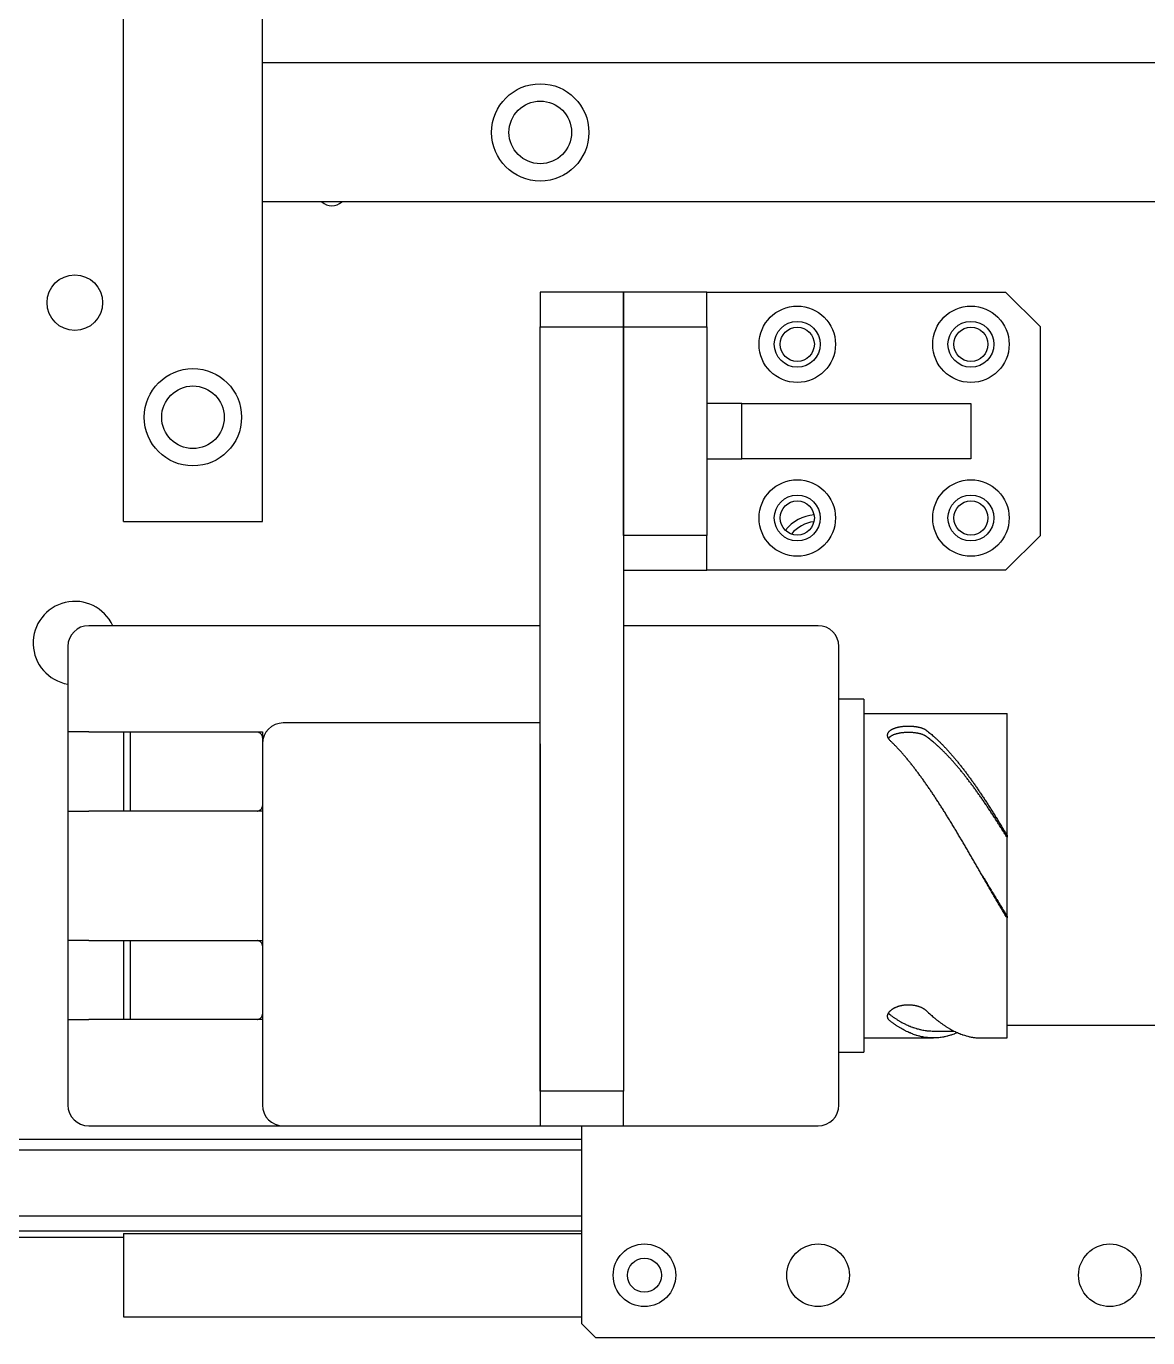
# Model space of a CAD drawing. Header units: millimetres. Extents: x 0 to 7722, y 0 to 5460.
# Drawn here: x 1123.9 to 1285.4, y 3271.5 to 3460.3 of the extents above; entities that cross this region are included whole.
import ezdxf

# ---------------------------------------------------------------- set-up
doc = ezdxf.new("R2010")
doc.units = ezdxf.units.MM
doc.header["$LTSCALE"] = 5
doc.layers.get('0').update_dxf_attribs({"linetype": 'CONTINUOUS'})

msp = doc.modelspace()

# ---------------------------------------------------------------- linework, layer by layer
for p, q in [((1137.931, 3388.983), (1137.931, 3466.483)), ((1157.931, 3388.983), (1157.931, 3466.483)), ((1303.741, 3454.983), (1157.931, 3454.983)), ((1157.931, 3434.983), (1157.931, 3454.983)), ((1367.097, 3434.983), (1157.931, 3434.983)), ((1209.931, 3421.983), (1197.931, 3421.983)), ((1197.931, 3421.983), (1197.931, 3416.983)), ((1221.931, 3421.983), (1209.931, 3421.983)), ((1209.931, 3421.983), (1209.931, 3416.983)), ((1209.931, 3416.983), (1209.931, 3421.983)), ((1221.931, 3421.983), (1264.931, 3421.983)), ((1221.931, 3416.983), (1221.931, 3421.983)), ((1264.931, 3421.983), (1269.931, 3416.983)), ((1197.931, 3416.983), (1209.931, 3416.983)), ((1197.931, 3306.983), (1197.931, 3416.983)), ((1209.931, 3416.983), (1221.931, 3416.983)), ((1209.931, 3386.983), (1209.931, 3416.983)), ((1209.931, 3416.983), (1209.931, 3306.983)), ((1221.931, 3416.983), (1221.931, 3386.983)), ((1269.931, 3386.983), (1269.931, 3416.983)), ((1226.931, 3405.983), (1221.931, 3405.983)), ((1226.931, 3405.983), (1259.931, 3405.983)), ((1226.931, 3397.983), (1226.931, 3405.983)), ((1259.931, 3405.983), (1259.931, 3397.983)), ((1221.931, 3397.983), (1226.931, 3397.983)), ((1259.931, 3397.983), (1226.931, 3397.983)), ((1137.931, 3388.983), (1157.931, 3388.983)), ((1221.931, 3386.983), (1209.931, 3386.983)), ((1221.931, 3381.983), (1221.931, 3386.983)), ((1269.931, 3386.983), (1264.931, 3381.983)), ((1209.931, 3381.983), (1221.931, 3381.983)), ((1264.931, 3381.983), (1221.931, 3381.983)), ((1197.931, 3373.983), (1132.931, 3373.983)), ((1237.931, 3373.983), (1209.931, 3373.983)), ((1129.931, 3370.983), (1129.931, 3358.683)), ((1240.931, 3367.983), (1240.931, 3370.983)), ((1240.931, 3307.983), (1240.931, 3367.983)), ((1244.531, 3363.383), (1240.931, 3363.383)), ((1244.531, 3363.383), (1244.531, 3356.383)), ((1244.531, 3361.333), (1265.131, 3361.333)), ((1265.131, 3343.779), (1265.131, 3361.333)), ((1129.931, 3358.683), (1129.931, 3347.283)), ((1132.931, 3358.683), (1129.931, 3358.683)), ((1132.931, 3358.683), (1155.177, 3358.683)), ((1137.931, 3358.683), (1137.931, 3347.283)), ((1138.931, 3347.283), (1138.931, 3358.683)), ((1197.931, 3359.983), (1160.931, 3359.983)), ((1157.931, 3356.983), (1157.931, 3304.983)), ((1197.931, 3356.983), (1197.931, 3304.983)), ((1244.531, 3356.383), (1244.531, 3319.583)), ((1129.931, 3347.283), (1129.931, 3328.683)), ((1129.931, 3347.283), (1132.931, 3347.283)), ((1154.931, 3347.283), (1132.931, 3347.283)), ((1157.931, 3347.283), (1154.931, 3347.283)), ((1265.131, 3343.779), (1265.131, 3343.531)), ((1265.131, 3332.171), (1265.131, 3343.531)), ((1265.131, 3332.171), (1265.131, 3331.911)), ((1265.131, 3314.633), (1265.131, 3331.911)), ((1132.931, 3328.683), (1129.931, 3328.683)), ((1129.931, 3328.683), (1129.931, 3317.283)), ((1132.931, 3328.683), (1154.931, 3328.683)), ((1137.931, 3328.683), (1137.931, 3317.283)), ((1138.931, 3317.283), (1138.931, 3328.683)), ((1154.931, 3328.683), (1157.931, 3328.683)), ((1244.531, 3319.583), (1244.531, 3312.583)), ((1129.931, 3317.283), (1129.931, 3304.983)), ((1129.931, 3317.283), (1132.931, 3317.283)), ((1154.931, 3317.283), (1132.931, 3317.283)), ((1157.931, 3317.283), (1154.931, 3317.283)), ((1254.526, 3315.633), (1257.494, 3315.633)), ((1265.131, 3316.483), (1286.931, 3316.483)), ((1244.531, 3314.633), (1254.526, 3314.633)), ((1261.454, 3314.633), (1265.131, 3314.633)), ((1240.931, 3312.583), (1244.531, 3312.583)), ((1240.931, 3304.983), (1240.931, 3307.983)), ((1209.931, 3306.983), (1197.931, 3306.983)), ((1209.931, 3301.983), (1209.931, 3306.983)), ((1197.931, 3304.983), (1197.931, 3301.983)), ((1132.931, 3301.983), (1154.931, 3301.983)), ((1154.931, 3301.983), (1160.931, 3301.983)), ((1160.931, 3301.983), (1197.931, 3301.983)), ((1197.931, 3301.983), (1209.931, 3301.983)), ((1203.931, 3273.483), (1203.931, 3301.983)), ((1209.931, 3301.983), (1237.931, 3301.983)), ((1119.031, 3300.083), (1203.931, 3300.083)), ((1203.931, 3298.483), (1117.431, 3298.483)), ((1203.931, 3288.983), (1117.931, 3288.983)), ((1203.931, 3286.832), (795.431, 3286.832)), ((1137.931, 3285.939), (1122.242, 3285.939)), ((1137.931, 3286.483), (1137.931, 3274.483)), ((1137.931, 3286.483), (1203.931, 3286.483)), ((1137.931, 3274.483), (1203.931, 3274.483)), ((1205.931, 3271.483), (1203.931, 3273.483)), ((1286.931, 3271.483), (1205.931, 3271.483))]:
    msp.add_line(p, q)
for centre, radius in [((1197.931, 3444.983), 7), ((1197.931, 3444.983), 4.5), ((1130.931, 3420.483), 4), ((1234.931, 3414.483), 5.5), ((1259.931, 3414.483), 5.5), ((1234.931, 3414.483), 3.3), ((1259.931, 3414.483), 3.3), ((1234.931, 3414.483), 2.459), ((1259.931, 3414.483), 2.459), ((1147.931, 3403.983), 7), ((1147.931, 3403.983), 4.5), ((1234.931, 3389.483), 5.5), ((1259.931, 3389.483), 5.5), ((1234.931, 3389.483), 3.3), ((1259.931, 3389.483), 3.3), ((1234.931, 3389.483), 2.459), ((1259.931, 3389.483), 2.459), ((1212.931, 3280.483), 4.5), ((1237.931, 3280.483), 4.5), ((1279.931, 3280.483), 4.5), ((1212.931, 3280.483), 2.458)]:
    msp.add_circle(centre, radius)
for centre, radius, start, end in [((1167.931, 3436.483), 2.067, 226.52623, 313.47377), ((1237.931, 3383.983), 6, 95.61538, 141.60554), ((1237.931, 3383.983), 6, 95.61518, 141.60574), ((1237.931, 3383.983), 5, 96.90005, 140.32087), ((1130.931, 3371.483), 6, 24.62432, 260.40593), ((1130.931, 3371.483), 6, 24.62432, 260.40593), ((1132.931, 3370.983), 3, 90, 180), ((1237.931, 3370.983), 3, 0, 90), ((1160.931, 3356.983), 3, 90, 180), ((1132.931, 3304.983), 3, 180, 270), ((1160.931, 3304.983), 3, 180, 270), ((1237.931, 3304.983), 3, 270, 0)]:
    msp.add_arc(centre, radius, start, end)
for points, knots in [([(1155.177, 3358.683), (1155.573, 3358.683), (1156.039, 3358.683), (1156.782, 3358.683), (1157.191, 3358.683), (1157.641, 3358.683), (1157.798, 3358.683), (1157.931, 3358.683)], [-1.37642734, -1.37642734, -1.37642734, -1.37642734, -1.25764177, -1.25764177, -1.13680166, -1.13680166, -1.07332256, -1.07332256, -1.07332256, -1.07332256]), ([(1157.931, 3357.892), (1157.931, 3358.055), (1157.888, 3358.213), (1157.683, 3358.468), (1157.522, 3358.566), (1157.273, 3358.652), (1157.219, 3358.668), (1157.162, 3358.683)], [0.3915715, 0.3915715, 0.3915715, 0.3915715, 0.47686444, 0.47686444, 0.56215738, 0.56215738, 0.58382193, 0.58382193, 0.58382193, 0.58382193]), ([(1157.931, 3358.683), (1157.931, 3358.568), (1157.931, 3358.454), (1157.931, 3357.855), (1157.931, 3357.399), (1157.931, 3356.983)], [1.88157396, 1.88157396, 1.88157396, 1.88157396, 1.92233063, 1.92233063, 2.09867486, 2.09867486, 2.09867486, 2.09867486]), ([(1248.333, 3357.414), (1248.293, 3357.452), (1248.257, 3357.49), (1248.223, 3357.529), (1248.188, 3357.568), (1248.157, 3357.608), (1248.129, 3357.648), (1248.115, 3357.668), (1248.101, 3357.688), (1248.089, 3357.708), (1248.063, 3357.748), (1248.041, 3357.788), (1248.022, 3357.829), (1248.012, 3357.849), (1248.003, 3357.869), (1247.995, 3357.89), (1247.979, 3357.93), (1247.966, 3357.971), (1247.956, 3358.011), (1247.95, 3358.031), (1247.946, 3358.051), (1247.943, 3358.071), (1247.937, 3358.105), (1247.933, 3358.14), (1247.932, 3358.173), (1247.931, 3358.187), (1247.931, 3358.201), (1247.931, 3358.215), (1247.932, 3358.243), (1247.933, 3358.27), (1247.937, 3358.298), (1247.939, 3358.311), (1247.941, 3358.325), (1247.943, 3358.339), (1247.948, 3358.366), (1247.955, 3358.393), (1247.963, 3358.419), (1247.967, 3358.432), (1247.971, 3358.446), (1247.976, 3358.459), (1247.986, 3358.485), (1247.997, 3358.511), (1248.009, 3358.537), (1248.016, 3358.55), (1248.022, 3358.562), (1248.029, 3358.575), (1248.044, 3358.6), (1248.059, 3358.625), (1248.076, 3358.65), (1248.085, 3358.662), (1248.094, 3358.674), (1248.103, 3358.687), (1248.122, 3358.711), (1248.142, 3358.735), (1248.163, 3358.758), (1248.174, 3358.77), (1248.185, 3358.781), (1248.196, 3358.793), (1248.219, 3358.816), (1248.243, 3358.838), (1248.269, 3358.86), (1248.282, 3358.871), (1248.295, 3358.882), (1248.308, 3358.893), (1248.335, 3358.915), (1248.364, 3358.936), (1248.393, 3358.957), (1248.408, 3358.967), (1248.423, 3358.977), (1248.439, 3358.987), (1248.47, 3359.007), (1248.502, 3359.027), (1248.535, 3359.046), (1248.552, 3359.056), (1248.569, 3359.065), (1248.586, 3359.075), (1248.621, 3359.093), (1248.657, 3359.111), (1248.694, 3359.129), (1248.712, 3359.138), (1248.731, 3359.146), (1248.75, 3359.155), (1248.788, 3359.172), (1248.828, 3359.188), (1248.868, 3359.204), (1248.888, 3359.212), (1248.908, 3359.22), (1248.929, 3359.228), (1248.971, 3359.243), (1249.013, 3359.258), (1249.056, 3359.272), (1249.078, 3359.279), (1249.1, 3359.286), (1249.122, 3359.293), (1249.166, 3359.307), (1249.212, 3359.32), (1249.258, 3359.333), (1249.281, 3359.339), (1249.304, 3359.345), (1249.328, 3359.351), (1249.375, 3359.363), (1249.422, 3359.374), (1249.471, 3359.385), (1249.495, 3359.391), (1249.52, 3359.396), (1249.544, 3359.401), (1249.593, 3359.411), (1249.643, 3359.421), (1249.694, 3359.43), (1249.719, 3359.434), (1249.745, 3359.439), (1249.77, 3359.443), (1249.822, 3359.451), (1249.873, 3359.459), (1249.926, 3359.467), (1249.952, 3359.47), (1249.978, 3359.474), (1250.005, 3359.477), (1250.058, 3359.484), (1250.111, 3359.49), (1250.165, 3359.495), (1250.191, 3359.498), (1250.218, 3359.501), (1250.245, 3359.503), (1250.3, 3359.508), (1250.354, 3359.513), (1250.409, 3359.516), (1250.436, 3359.518), (1250.463, 3359.52), (1250.491, 3359.521), (1250.546, 3359.525), (1250.601, 3359.527), (1250.656, 3359.529), (1250.684, 3359.53), (1250.712, 3359.531), (1250.739, 3359.532), (1250.795, 3359.533), (1250.85, 3359.534), (1250.906, 3359.534), (1250.934, 3359.534), (1250.962, 3359.534), (1250.989, 3359.534), (1251.045, 3359.533), (1251.1, 3359.532), (1251.156, 3359.531), (1251.183, 3359.53), (1251.211, 3359.529), (1251.239, 3359.528), (1251.294, 3359.526), (1251.349, 3359.523), (1251.404, 3359.52), (1251.431, 3359.518), (1251.459, 3359.516), (1251.486, 3359.514), (1251.541, 3359.51), (1251.595, 3359.505), (1251.649, 3359.5), (1251.676, 3359.498), (1251.703, 3359.495), (1251.73, 3359.492), (1251.783, 3359.486), (1251.836, 3359.48), (1251.889, 3359.473), (1251.915, 3359.47), (1251.941, 3359.466), (1251.968, 3359.462), (1252.02, 3359.455), (1252.071, 3359.447), (1252.122, 3359.438), (1252.148, 3359.434), (1252.173, 3359.429), (1252.198, 3359.424), (1252.249, 3359.415), (1252.298, 3359.405), (1252.347, 3359.395), (1252.372, 3359.39), (1252.396, 3359.384), (1252.42, 3359.379), (1252.468, 3359.368), (1252.516, 3359.356), (1252.562, 3359.344), (1252.586, 3359.338), (1252.609, 3359.331), (1252.632, 3359.325), (1252.678, 3359.312), (1252.722, 3359.299), (1252.766, 3359.285), (1252.788, 3359.278), (1252.81, 3359.271), (1252.832, 3359.264), (1252.875, 3359.249), (1252.917, 3359.234), (1252.958, 3359.218), (1252.978, 3359.211), (1252.998, 3359.203), (1253.018, 3359.195), (1253.058, 3359.179), (1253.097, 3359.162), (1253.135, 3359.145), (1253.153, 3359.136), (1253.172, 3359.127), (1253.19, 3359.118), (1253.227, 3359.1), (1253.262, 3359.082), (1253.296, 3359.063), (1253.314, 3359.054), (1253.33, 3359.044), (1253.347, 3359.035), (1253.38, 3359.015), (1253.411, 3358.995), (1253.442, 3358.975), (1253.472, 3358.955), (1253.501, 3358.934), (1253.529, 3358.913)], [-3.1415927, -3.1415927, -3.1415927, -3.1415927, -3.0624383, -3.0624383, -3.0624383, -2.983284, -2.983284, -2.983284, -2.9437068, -2.9437068, -2.9437068, -2.8645525, -2.8645525, -2.8645525, -2.8249753, -2.8249753, -2.8249753, -2.745821, -2.745821, -2.745821, -2.7062438, -2.7062438, -2.7062438, -2.6388889, -2.6388889, -2.6388889, -2.6111111, -2.6111111, -2.6111111, -2.5555556, -2.5555556, -2.5555556, -2.5277778, -2.5277778, -2.5277778, -2.4722222, -2.4722222, -2.4722222, -2.4444444, -2.4444444, -2.4444444, -2.3888889, -2.3888889, -2.3888889, -2.3611111, -2.3611111, -2.3611111, -2.3055556, -2.3055556, -2.3055556, -2.2777778, -2.2777778, -2.2777778, -2.2222222, -2.2222222, -2.2222222, -2.1944444, -2.1944444, -2.1944444, -2.1388889, -2.1388889, -2.1388889, -2.1111111, -2.1111111, -2.1111111, -2.0555556, -2.0555556, -2.0555556, -2.0277778, -2.0277778, -2.0277778, -1.9722222, -1.9722222, -1.9722222, -1.9444444, -1.9444444, -1.9444444, -1.8888889, -1.8888889, -1.8888889, -1.8611111, -1.8611111, -1.8611111, -1.8055556, -1.8055556, -1.8055556, -1.7777778, -1.7777778, -1.7777778, -1.7222222, -1.7222222, -1.7222222, -1.6944444, -1.6944444, -1.6944444, -1.6388889, -1.6388889, -1.6388889, -1.6111111, -1.6111111, -1.6111111, -1.5555556, -1.5555556, -1.5555556, -1.5277778, -1.5277778, -1.5277778, -1.4722222, -1.4722222, -1.4722222, -1.4444444, -1.4444444, -1.4444444, -1.3888889, -1.3888889, -1.3888889, -1.3611111, -1.3611111, -1.3611111, -1.3055556, -1.3055556, -1.3055556, -1.2777778, -1.2777778, -1.2777778, -1.2222222, -1.2222222, -1.2222222, -1.1944444, -1.1944444, -1.1944444, -1.1388889, -1.1388889, -1.1388889, -1.1111111, -1.1111111, -1.1111111, -1.0555556, -1.0555556, -1.0555556, -1.0277778, -1.0277778, -1.0277778, -0.9722222, -0.9722222, -0.9722222, -0.9444444, -0.9444444, -0.9444444, -0.8888889, -0.8888889, -0.8888889, -0.8611111, -0.8611111, -0.8611111, -0.8055556, -0.8055556, -0.8055556, -0.7777778, -0.7777778, -0.7777778, -0.7222222, -0.7222222, -0.7222222, -0.6944444, -0.6944444, -0.6944444, -0.6388889, -0.6388889, -0.6388889, -0.6111111, -0.6111111, -0.6111111, -0.5555556, -0.5555556, -0.5555556, -0.5277778, -0.5277778, -0.5277778, -0.4722222, -0.4722222, -0.4722222, -0.4444444, -0.4444444, -0.4444444, -0.3888889, -0.3888889, -0.3888889, -0.3611111, -0.3611111, -0.3611111, -0.3055556, -0.3055556, -0.3055556, -0.2777778, -0.2777778, -0.2777778, -0.2222222, -0.2222222, -0.2222222, -0.1944444, -0.1944444, -0.1944444, -0.1388889, -0.1388889, -0.1388889, -0.1111111, -0.1111111, -0.1111111, -0.0555556, -0.0555556, -0.0555556, 0, 0, 0, 0]), ([(1253.529, 3358.016), (1253.501, 3358.037), (1253.443, 3358.077), (1253.364, 3358.124), (1253.28, 3358.17), (1253.209, 3358.205), (1253.116, 3358.247), (1253.039, 3358.279), (1252.938, 3358.317), (1252.854, 3358.346), (1252.745, 3358.38), (1252.655, 3358.405), (1252.54, 3358.435), (1252.445, 3358.457), (1252.323, 3358.483), (1252.224, 3358.502), (1252.097, 3358.523), (1251.994, 3358.539), (1251.863, 3358.556), (1251.757, 3358.568), (1251.622, 3358.582), (1251.514, 3358.59), (1251.377, 3358.599), (1251.266, 3358.604), (1251.128, 3358.609), (1251.017, 3358.611), (1250.878, 3358.611), (1250.767, 3358.61), (1250.629, 3358.606), (1250.518, 3358.601), (1250.381, 3358.593), (1250.272, 3358.584), (1250.138, 3358.572), (1250.031, 3358.56), (1249.899, 3358.543), (1249.796, 3358.528), (1249.668, 3358.507), (1249.568, 3358.489), (1249.446, 3358.464), (1249.351, 3358.442), (1249.234, 3358.413), (1249.144, 3358.387), (1249.034, 3358.354), (1248.949, 3358.326), (1248.847, 3358.288), (1248.769, 3358.256), (1248.675, 3358.215), (1248.603, 3358.18), (1248.518, 3358.135), (1248.453, 3358.098), (1248.378, 3358.049), (1248.321, 3358.008), (1248.255, 3357.956), (1248.207, 3357.913), (1248.152, 3357.857), (1248.112, 3357.812), (1248.081, 3357.771), (1248.068, 3357.754), (1248.064, 3357.748)], [0, 0, 0, 0, 0.0555556, 0.1111111, 0.1388889, 0.1944444, 0.2222222, 0.2777778, 0.3055556, 0.3611111, 0.3888889, 0.4444444, 0.4722222, 0.5277778, 0.5555556, 0.6111111, 0.6388889, 0.6944444, 0.7222222, 0.7777778, 0.8055556, 0.8611111, 0.8888889, 0.9444444, 0.9722222, 1.0277778, 1.0555556, 1.1111111, 1.1388889, 1.1944444, 1.2222222, 1.2777778, 1.3055556, 1.3611111, 1.3888889, 1.4444444, 1.4722222, 1.5277778, 1.5555556, 1.6111111, 1.6388889, 1.6944444, 1.7222222, 1.7777778, 1.8055556, 1.8611111, 1.8888889, 1.9444444, 1.9722222, 2.0277778, 2.0555556, 2.1111111, 2.1388889, 2.1944444, 2.2222222, 2.2777778, 2.3055556, 2.3186946, 2.3186946, 2.3186946, 2.3186946]), ([(1253.529, 3358.913), (1253.742, 3358.749), (1253.954, 3358.578), (1254.167, 3358.399), (1254.329, 3358.263), (1254.491, 3358.123), (1254.653, 3357.978), (1254.708, 3357.928), (1254.764, 3357.878), (1254.819, 3357.827), (1254.931, 3357.726), (1255.042, 3357.622), (1255.153, 3357.517), (1255.208, 3357.464), (1255.264, 3357.411), (1255.319, 3357.357), (1255.431, 3357.25), (1255.542, 3357.141), (1255.653, 3357.029), (1255.708, 3356.974), (1255.764, 3356.917), (1255.819, 3356.861), (1255.931, 3356.748), (1256.042, 3356.632), (1256.153, 3356.515), (1256.208, 3356.457), (1256.264, 3356.398), (1256.319, 3356.338), (1256.431, 3356.219), (1256.542, 3356.098), (1256.653, 3355.976), (1256.708, 3355.914), (1256.764, 3355.853), (1256.819, 3355.79), (1256.931, 3355.666), (1257.042, 3355.54), (1257.153, 3355.412), (1257.208, 3355.348), (1257.264, 3355.283), (1257.319, 3355.218), (1257.431, 3355.088), (1257.542, 3354.957), (1257.653, 3354.823), (1257.708, 3354.757), (1257.764, 3354.69), (1257.819, 3354.622), (1257.931, 3354.487), (1258.042, 3354.35), (1258.153, 3354.212), (1258.208, 3354.143), (1258.264, 3354.073), (1258.319, 3354.003), (1258.431, 3353.863), (1258.542, 3353.722), (1258.653, 3353.578), (1258.708, 3353.507), (1258.764, 3353.435), (1258.819, 3353.362), (1258.931, 3353.218), (1259.042, 3353.071), (1259.153, 3352.923), (1259.208, 3352.849), (1259.264, 3352.775), (1259.319, 3352.7), (1259.431, 3352.551), (1259.542, 3352.4), (1259.653, 3352.248), (1259.708, 3352.171), (1259.764, 3352.095), (1259.819, 3352.018), (1259.931, 3351.864), (1260.042, 3351.709), (1260.153, 3351.552), (1260.208, 3351.474), (1260.264, 3351.395), (1260.319, 3351.316), (1260.431, 3351.158), (1260.542, 3350.999), (1260.653, 3350.838), (1260.708, 3350.758), (1260.764, 3350.677), (1260.819, 3350.596), (1260.931, 3350.434), (1261.042, 3350.271), (1261.153, 3350.107), (1261.208, 3350.024), (1261.264, 3349.942), (1261.319, 3349.859), (1261.431, 3349.693), (1261.542, 3349.526), (1261.653, 3349.358), (1261.708, 3349.274), (1261.764, 3349.19), (1261.819, 3349.105), (1261.931, 3348.936), (1262.042, 3348.766), (1262.153, 3348.594), (1262.208, 3348.509), (1262.264, 3348.423), (1262.319, 3348.336), (1262.431, 3348.164), (1262.542, 3347.99), (1262.653, 3347.816), (1262.708, 3347.729), (1262.764, 3347.641), (1262.819, 3347.553), (1262.931, 3347.378), (1263.042, 3347.201), (1263.153, 3347.024), (1263.208, 3346.935), (1263.264, 3346.846), (1263.319, 3346.757), (1263.431, 3346.579), (1263.542, 3346.399), (1263.653, 3346.219), (1263.708, 3346.129), (1263.764, 3346.039), (1263.819, 3345.949), (1263.931, 3345.768), (1264.042, 3345.586), (1264.153, 3345.403), (1264.208, 3345.312), (1264.264, 3345.221), (1264.319, 3345.129), (1264.431, 3344.946), (1264.542, 3344.762), (1264.653, 3344.577), (1264.708, 3344.485), (1264.764, 3344.393), (1264.819, 3344.3), (1264.923, 3344.127), (1265.027, 3343.953), (1265.131, 3343.779)], [-11.2914049, -11.2914049, -11.2914049, -11.2914049, -11.1638017, -11.1638017, -11.1638017, -11.0666667, -11.0666667, -11.0666667, -11.0333334, -11.0333334, -11.0333334, -10.9666667, -10.9666667, -10.9666667, -10.9333334, -10.9333334, -10.9333334, -10.8666667, -10.8666667, -10.8666667, -10.8333334, -10.8333334, -10.8333334, -10.7666667, -10.7666667, -10.7666667, -10.7333334, -10.7333334, -10.7333334, -10.6666667, -10.6666667, -10.6666667, -10.6333334, -10.6333334, -10.6333334, -10.5666668, -10.5666668, -10.5666668, -10.5333334, -10.5333334, -10.5333334, -10.4666668, -10.4666668, -10.4666668, -10.4333334, -10.4333334, -10.4333334, -10.3666668, -10.3666668, -10.3666668, -10.3333335, -10.3333335, -10.3333335, -10.2666668, -10.2666668, -10.2666668, -10.2333335, -10.2333335, -10.2333335, -10.1666668, -10.1666668, -10.1666668, -10.1333335, -10.1333335, -10.1333335, -10.0666668, -10.0666668, -10.0666668, -10.0333335, -10.0333335, -10.0333335, -9.9666668, -9.9666668, -9.9666668, -9.9333335, -9.9333335, -9.9333335, -9.8666668, -9.8666668, -9.8666668, -9.8333335, -9.8333335, -9.8333335, -9.7666669, -9.7666669, -9.7666669, -9.7333335, -9.7333335, -9.7333335, -9.6666669, -9.6666669, -9.6666669, -9.6333335, -9.6333335, -9.6333335, -9.5666669, -9.5666669, -9.5666669, -9.5333336, -9.5333336, -9.5333336, -9.4666669, -9.4666669, -9.4666669, -9.4333336, -9.4333336, -9.4333336, -9.3666669, -9.3666669, -9.3666669, -9.3333336, -9.3333336, -9.3333336, -9.2666669, -9.2666669, -9.2666669, -9.2333336, -9.2333336, -9.2333336, -9.1666669, -9.1666669, -9.1666669, -9.1333336, -9.1333336, -9.1333336, -9.066667, -9.066667, -9.066667, -9.0333336, -9.0333336, -9.0333336, -8.9710202, -8.9710202, -8.9710202, -8.9710202]), ([(1265.131, 3331.911), (1265.087, 3331.984), (1265.043, 3332.057), (1265, 3332.131), (1264.889, 3332.317), (1264.777, 3332.504), (1264.666, 3332.691), (1264.611, 3332.785), (1264.555, 3332.879), (1264.5, 3332.973), (1264.389, 3333.161), (1264.277, 3333.349), (1264.166, 3333.538), (1264.111, 3333.633), (1264.055, 3333.727), (1264, 3333.822), (1263.889, 3334.011), (1263.777, 3334.201), (1263.666, 3334.391), (1263.611, 3334.486), (1263.555, 3334.582), (1263.5, 3334.677), (1263.389, 3334.867), (1263.277, 3335.058), (1263.166, 3335.249), (1263.111, 3335.345), (1263.055, 3335.441), (1263, 3335.536), (1262.889, 3335.728), (1262.777, 3335.919), (1262.666, 3336.111), (1262.611, 3336.207), (1262.555, 3336.303), (1262.5, 3336.399), (1262.389, 3336.591), (1262.277, 3336.783), (1262.166, 3336.975), (1262.111, 3337.072), (1262.055, 3337.168), (1262, 3337.264), (1261.889, 3337.456), (1261.777, 3337.649), (1261.666, 3337.841), (1261.611, 3337.937), (1261.555, 3338.034), (1261.5, 3338.13), (1261.389, 3338.322), (1261.277, 3338.515), (1261.166, 3338.707), (1261.111, 3338.803), (1261.055, 3338.899), (1261, 3338.996), (1260.889, 3339.188), (1260.777, 3339.38), (1260.666, 3339.572), (1260.611, 3339.668), (1260.555, 3339.764), (1260.5, 3339.86), (1260.389, 3340.052), (1260.277, 3340.243), (1260.166, 3340.435), (1260.111, 3340.53), (1260.055, 3340.626), (1260, 3340.722), (1259.889, 3340.913), (1259.777, 3341.104), (1259.666, 3341.294), (1259.611, 3341.389), (1259.555, 3341.484), (1259.5, 3341.58), (1259.389, 3341.77), (1259.277, 3341.959), (1259.166, 3342.149), (1259.111, 3342.244), (1259.055, 3342.338), (1259, 3342.433), (1258.889, 3342.621), (1258.777, 3342.81), (1258.666, 3342.998), (1258.611, 3343.092), (1258.555, 3343.186), (1258.5, 3343.279), (1258.389, 3343.467), (1258.277, 3343.654), (1258.166, 3343.84), (1258.111, 3343.933), (1258.055, 3344.026), (1258, 3344.119), (1257.889, 3344.305), (1257.777, 3344.49), (1257.666, 3344.674), (1257.611, 3344.766), (1257.555, 3344.858), (1257.5, 3344.95), (1257.389, 3345.134), (1257.277, 3345.317), (1257.166, 3345.499), (1257.111, 3345.59), (1257.055, 3345.681), (1257, 3345.772), (1256.889, 3345.953), (1256.777, 3346.134), (1256.666, 3346.314), (1256.611, 3346.404), (1256.555, 3346.493), (1256.5, 3346.583), (1256.389, 3346.762), (1256.277, 3346.94), (1256.166, 3347.117), (1256.111, 3347.205), (1256.055, 3347.294), (1256, 3347.382), (1255.889, 3347.558), (1255.777, 3347.733), (1255.666, 3347.907), (1255.611, 3347.994), (1255.555, 3348.081), (1255.5, 3348.168), (1255.389, 3348.341), (1255.277, 3348.513), (1255.166, 3348.684), (1255.111, 3348.77), (1255.055, 3348.855), (1255, 3348.94), (1254.889, 3349.11), (1254.777, 3349.279), (1254.666, 3349.446), (1254.611, 3349.53), (1254.555, 3349.614), (1254.5, 3349.697), (1254.389, 3349.864), (1254.277, 3350.029), (1254.166, 3350.193), (1254.111, 3350.275), (1254.055, 3350.357), (1254, 3350.438), (1253.889, 3350.601), (1253.777, 3350.762), (1253.666, 3350.923), (1253.611, 3351.003), (1253.555, 3351.082), (1253.5, 3351.162), (1253.389, 3351.321), (1253.277, 3351.478), (1253.166, 3351.634), (1253.111, 3351.712), (1253.055, 3351.79), (1253, 3351.868), (1252.889, 3352.022), (1252.777, 3352.176), (1252.666, 3352.327), (1252.611, 3352.403), (1252.555, 3352.479), (1252.5, 3352.554), (1252.389, 3352.704), (1252.277, 3352.853), (1252.166, 3353.001), (1252.111, 3353.074), (1252.055, 3353.148), (1252, 3353.221), (1251.889, 3353.366), (1251.777, 3353.511), (1251.666, 3353.653), (1251.611, 3353.725), (1251.555, 3353.796), (1251.5, 3353.866), (1251.389, 3354.007), (1251.277, 3354.147), (1251.166, 3354.285), (1251.111, 3354.353), (1251.055, 3354.422), (1251, 3354.49), (1250.889, 3354.626), (1250.777, 3354.76), (1250.666, 3354.893), (1250.611, 3354.96), (1250.555, 3355.025), (1250.5, 3355.091), (1250.389, 3355.222), (1250.277, 3355.351), (1250.166, 3355.479), (1250.111, 3355.542), (1250.055, 3355.606), (1250, 3355.668), (1249.889, 3355.794), (1249.777, 3355.918), (1249.666, 3356.04), (1249.611, 3356.101), (1249.555, 3356.162), (1249.5, 3356.222), (1249.389, 3356.342), (1249.277, 3356.46), (1249.166, 3356.577), (1249.111, 3356.635), (1249.055, 3356.692), (1249, 3356.75), (1248.889, 3356.864), (1248.777, 3356.977), (1248.666, 3357.088), (1248.555, 3357.198), (1248.444, 3357.307), (1248.333, 3357.414)], [-3.3596152, -3.3596152, -3.3596152, -3.3596152, -3.333333, -3.333333, -3.333333, -3.2666664, -3.2666664, -3.2666664, -3.233333, -3.233333, -3.233333, -3.1666664, -3.1666664, -3.1666664, -3.1333331, -3.1333331, -3.1333331, -3.0666664, -3.0666664, -3.0666664, -3.0333331, -3.0333331, -3.0333331, -2.9666664, -2.9666664, -2.9666664, -2.9333331, -2.9333331, -2.9333331, -2.8666664, -2.8666664, -2.8666664, -2.8333331, -2.8333331, -2.8333331, -2.7666664, -2.7666664, -2.7666664, -2.7333331, -2.7333331, -2.7333331, -2.6666664, -2.6666664, -2.6666664, -2.6333331, -2.6333331, -2.6333331, -2.5666664, -2.5666664, -2.5666664, -2.5333331, -2.5333331, -2.5333331, -2.4666664, -2.4666664, -2.4666664, -2.4333331, -2.4333331, -2.4333331, -2.3666665, -2.3666665, -2.3666665, -2.3333331, -2.3333331, -2.3333331, -2.2666665, -2.2666665, -2.2666665, -2.2333331, -2.2333331, -2.2333331, -2.1666665, -2.1666665, -2.1666665, -2.1333331, -2.1333331, -2.1333331, -2.0666665, -2.0666665, -2.0666665, -2.0333332, -2.0333332, -2.0333332, -1.9666665, -1.9666665, -1.9666665, -1.9333332, -1.9333332, -1.9333332, -1.8666665, -1.8666665, -1.8666665, -1.8333332, -1.8333332, -1.8333332, -1.7666665, -1.7666665, -1.7666665, -1.7333332, -1.7333332, -1.7333332, -1.6666665, -1.6666665, -1.6666665, -1.6333332, -1.6333332, -1.6333332, -1.5666665, -1.5666665, -1.5666665, -1.5333332, -1.5333332, -1.5333332, -1.4666665, -1.4666665, -1.4666665, -1.4333332, -1.4333332, -1.4333332, -1.3666665, -1.3666665, -1.3666665, -1.3333332, -1.3333332, -1.3333332, -1.2666666, -1.2666666, -1.2666666, -1.2333332, -1.2333332, -1.2333332, -1.1666666, -1.1666666, -1.1666666, -1.1333332, -1.1333332, -1.1333332, -1.0666666, -1.0666666, -1.0666666, -1.0333332, -1.0333332, -1.0333332, -0.9666666, -0.9666666, -0.9666666, -0.9333333, -0.9333333, -0.9333333, -0.8666666, -0.8666666, -0.8666666, -0.8333333, -0.8333333, -0.8333333, -0.7666666, -0.7666666, -0.7666666, -0.7333333, -0.7333333, -0.7333333, -0.6666666, -0.6666666, -0.6666666, -0.6333333, -0.6333333, -0.6333333, -0.5666666, -0.5666666, -0.5666666, -0.5333333, -0.5333333, -0.5333333, -0.4666666, -0.4666666, -0.4666666, -0.4333333, -0.4333333, -0.4333333, -0.3666666, -0.3666666, -0.3666666, -0.3333333, -0.3333333, -0.3333333, -0.2666666, -0.2666666, -0.2666666, -0.2333333, -0.2333333, -0.2333333, -0.1666667, -0.1666667, -0.1666667, -0.1333333, -0.1333333, -0.1333333, -0.0666667, -0.0666667, -0.0666667, 0, 0, 0, 0]), ([(1265.131, 3343.531), (1265.027, 3343.697), (1264.868, 3343.953), (1264.597, 3344.384), (1264.375, 3344.736), (1264.097, 3345.173), (1263.875, 3345.521), (1263.597, 3345.953), (1263.375, 3346.296), (1263.097, 3346.722), (1262.875, 3347.06), (1262.597, 3347.479), (1262.375, 3347.811), (1262.097, 3348.223), (1261.875, 3348.549), (1261.597, 3348.952), (1261.375, 3349.272), (1261.097, 3349.667), (1260.875, 3349.979), (1260.597, 3350.365), (1260.375, 3350.67), (1260.097, 3351.047), (1259.875, 3351.344), (1259.597, 3351.71), (1259.375, 3351.999), (1259.097, 3352.355), (1258.875, 3352.635), (1258.597, 3352.98), (1258.375, 3353.251), (1258.097, 3353.584), (1257.875, 3353.846), (1257.597, 3354.167), (1257.375, 3354.419), (1257.097, 3354.727), (1256.875, 3354.969), (1256.597, 3355.265), (1256.375, 3355.496), (1256.097, 3355.779), (1255.875, 3355.999), (1255.597, 3356.268), (1255.375, 3356.477), (1255.097, 3356.732), (1254.875, 3356.93), (1254.546, 3357.214), (1254.116, 3357.571), (1253.742, 3357.86), (1253.529, 3358.016)], [8.9710202, 8.9710202, 8.9710202, 8.9710202, 9.0333333, 9.0666667, 9.1333333, 9.1666667, 9.2333333, 9.2666667, 9.3333333, 9.3666667, 9.4333333, 9.4666667, 9.5333333, 9.5666667, 9.6333333, 9.6666667, 9.7333333, 9.7666667, 9.8333333, 9.8666667, 9.9333333, 9.9666667, 10.0333333, 10.0666667, 10.1333333, 10.1666667, 10.2333333, 10.2666667, 10.3333333, 10.3666667, 10.4333333, 10.4666667, 10.5333333, 10.5666667, 10.6333333, 10.6666667, 10.7333333, 10.7666667, 10.8333333, 10.8666667, 10.9333333, 10.9666667, 11.0333333, 11.0666667, 11.1638016, 11.2914049, 11.2914049, 11.2914049, 11.2914049]), ([(1157.162, 3347.283), (1157.219, 3347.298), (1157.273, 3347.314), (1157.522, 3347.4), (1157.683, 3347.498), (1157.888, 3347.753), (1157.931, 3347.911), (1157.931, 3348.074)], [0.8367546, 0.8367546, 0.8367546, 0.8367546, 0.85841915, 0.85841915, 0.94371209, 0.94371209, 1.02900503, 1.02900503, 1.02900503, 1.02900503]), ([(1261.584, 3337.983), (1261.612, 3337.938), (1261.75, 3337.708), (1261.944, 3337.387), (1262.222, 3336.927), (1262.444, 3336.559), (1262.722, 3336.099), (1262.944, 3335.733), (1263.222, 3335.275), (1263.444, 3334.909), (1263.722, 3334.454), (1263.944, 3334.091), (1264.222, 3333.638), (1264.444, 3333.277), (1264.722, 3332.828), (1264.932, 3332.489), (1265.087, 3332.241), (1265.131, 3332.171)], [2.65027593, 2.65027593, 2.65027593, 2.65027593, 2.66666667, 2.73333333, 2.76666667, 2.83333333, 2.86666667, 2.93333333, 2.96666667, 3.03333333, 3.06666667, 3.13333333, 3.16666667, 3.23333333, 3.26666667, 3.33333333, 3.35961524, 3.35961524, 3.35961524, 3.35961524]), ([(1157.931, 3327.892), (1157.931, 3328.055), (1157.888, 3328.213), (1157.683, 3328.468), (1157.522, 3328.566), (1157.273, 3328.652), (1157.219, 3328.668), (1157.162, 3328.683)], [1.09866307, 1.09866307, 1.09866307, 1.09866307, 1.18395601, 1.18395601, 1.26924895, 1.26924895, 1.2909135, 1.2909135, 1.2909135, 1.2909135]), ([(1248.333, 3317.054), (1248.293, 3317.084), (1248.257, 3317.115), (1248.223, 3317.148), (1248.188, 3317.18), (1248.157, 3317.213), (1248.129, 3317.247), (1248.115, 3317.264), (1248.101, 3317.281), (1248.089, 3317.299), (1248.063, 3317.333), (1248.041, 3317.369), (1248.022, 3317.405), (1248.012, 3317.423), (1248.003, 3317.442), (1247.995, 3317.46), (1247.979, 3317.497), (1247.966, 3317.535), (1247.956, 3317.573), (1247.95, 3317.592), (1247.946, 3317.611), (1247.943, 3317.63), (1247.937, 3317.663), (1247.933, 3317.697), (1247.932, 3317.73), (1247.931, 3317.744), (1247.931, 3317.758), (1247.931, 3317.772), (1247.932, 3317.8), (1247.933, 3317.828), (1247.937, 3317.856), (1247.939, 3317.87), (1247.941, 3317.884), (1247.943, 3317.898), (1247.948, 3317.926), (1247.955, 3317.954), (1247.963, 3317.983), (1247.967, 3317.997), (1247.971, 3318.011), (1247.976, 3318.025), (1247.986, 3318.054), (1247.997, 3318.082), (1248.009, 3318.111), (1248.016, 3318.125), (1248.022, 3318.139), (1248.029, 3318.153), (1248.044, 3318.182), (1248.059, 3318.21), (1248.076, 3318.238), (1248.085, 3318.252), (1248.094, 3318.266), (1248.103, 3318.28), (1248.122, 3318.308), (1248.142, 3318.336), (1248.163, 3318.364), (1248.174, 3318.378), (1248.185, 3318.392), (1248.196, 3318.406), (1248.219, 3318.433), (1248.243, 3318.461), (1248.269, 3318.488), (1248.282, 3318.501), (1248.295, 3318.515), (1248.308, 3318.528), (1248.335, 3318.555), (1248.364, 3318.582), (1248.393, 3318.608), (1248.408, 3318.621), (1248.423, 3318.634), (1248.439, 3318.647), (1248.47, 3318.673), (1248.502, 3318.699), (1248.535, 3318.724), (1248.552, 3318.736), (1248.569, 3318.749), (1248.586, 3318.761), (1248.621, 3318.786), (1248.657, 3318.81), (1248.694, 3318.834), (1248.712, 3318.845), (1248.731, 3318.857), (1248.75, 3318.869), (1248.788, 3318.892), (1248.828, 3318.915), (1248.868, 3318.937), (1248.888, 3318.948), (1248.908, 3318.959), (1248.929, 3318.969), (1248.971, 3318.991), (1249.013, 3319.012), (1249.056, 3319.032), (1249.078, 3319.042), (1249.1, 3319.052), (1249.122, 3319.062), (1249.166, 3319.082), (1249.212, 3319.101), (1249.258, 3319.119), (1249.281, 3319.128), (1249.304, 3319.137), (1249.328, 3319.146), (1249.375, 3319.163), (1249.422, 3319.18), (1249.471, 3319.196), (1249.495, 3319.204), (1249.52, 3319.212), (1249.544, 3319.22), (1249.593, 3319.235), (1249.643, 3319.249), (1249.694, 3319.263), (1249.719, 3319.27), (1249.745, 3319.277), (1249.77, 3319.283), (1249.822, 3319.296), (1249.873, 3319.308), (1249.926, 3319.319), (1249.952, 3319.325), (1249.978, 3319.33), (1250.005, 3319.335), (1250.058, 3319.346), (1250.111, 3319.355), (1250.165, 3319.364), (1250.191, 3319.368), (1250.218, 3319.372), (1250.245, 3319.376), (1250.3, 3319.384), (1250.354, 3319.39), (1250.409, 3319.396), (1250.436, 3319.399), (1250.463, 3319.402), (1250.491, 3319.404), (1250.546, 3319.409), (1250.601, 3319.413), (1250.656, 3319.416), (1250.684, 3319.418), (1250.712, 3319.419), (1250.739, 3319.42), (1250.795, 3319.422), (1250.85, 3319.424), (1250.906, 3319.424), (1250.934, 3319.424), (1250.962, 3319.424), (1250.989, 3319.424), (1251.045, 3319.423), (1251.1, 3319.421), (1251.156, 3319.419), (1251.183, 3319.418), (1251.211, 3319.416), (1251.239, 3319.414), (1251.294, 3319.411), (1251.349, 3319.407), (1251.404, 3319.401), (1251.431, 3319.399), (1251.459, 3319.396), (1251.486, 3319.393), (1251.541, 3319.386), (1251.595, 3319.379), (1251.649, 3319.371), (1251.676, 3319.367), (1251.703, 3319.363), (1251.73, 3319.358), (1251.783, 3319.35), (1251.836, 3319.34), (1251.889, 3319.329), (1251.915, 3319.324), (1251.941, 3319.318), (1251.968, 3319.312), (1252.02, 3319.301), (1252.071, 3319.289), (1252.122, 3319.275), (1252.148, 3319.269), (1252.173, 3319.262), (1252.198, 3319.255), (1252.249, 3319.241), (1252.298, 3319.226), (1252.347, 3319.21), (1252.372, 3319.203), (1252.396, 3319.195), (1252.42, 3319.187), (1252.468, 3319.17), (1252.516, 3319.153), (1252.562, 3319.135), (1252.586, 3319.126), (1252.609, 3319.117), (1252.632, 3319.108), (1252.678, 3319.089), (1252.722, 3319.07), (1252.766, 3319.05), (1252.788, 3319.04), (1252.81, 3319.03), (1252.832, 3319.02), (1252.875, 3318.999), (1252.917, 3318.978), (1252.958, 3318.956), (1252.978, 3318.946), (1252.998, 3318.935), (1253.018, 3318.923), (1253.058, 3318.901), (1253.097, 3318.878), (1253.135, 3318.855), (1253.153, 3318.843), (1253.172, 3318.831), (1253.19, 3318.819), (1253.227, 3318.795), (1253.262, 3318.771), (1253.296, 3318.746), (1253.314, 3318.734), (1253.33, 3318.721), (1253.347, 3318.709), (1253.38, 3318.683), (1253.411, 3318.658), (1253.442, 3318.632), (1253.472, 3318.606), (1253.501, 3318.579), (1253.529, 3318.553)], [-3.1415927, -3.1415927, -3.1415927, -3.1415927, -3.0624383, -3.0624383, -3.0624383, -2.983284, -2.983284, -2.983284, -2.9437068, -2.9437068, -2.9437068, -2.8645525, -2.8645525, -2.8645525, -2.8249753, -2.8249753, -2.8249753, -2.745821, -2.745821, -2.745821, -2.7062438, -2.7062438, -2.7062438, -2.6388889, -2.6388889, -2.6388889, -2.6111111, -2.6111111, -2.6111111, -2.5555556, -2.5555556, -2.5555556, -2.5277778, -2.5277778, -2.5277778, -2.4722222, -2.4722222, -2.4722222, -2.4444444, -2.4444444, -2.4444444, -2.3888889, -2.3888889, -2.3888889, -2.3611111, -2.3611111, -2.3611111, -2.3055556, -2.3055556, -2.3055556, -2.2777778, -2.2777778, -2.2777778, -2.2222222, -2.2222222, -2.2222222, -2.1944444, -2.1944444, -2.1944444, -2.1388889, -2.1388889, -2.1388889, -2.1111111, -2.1111111, -2.1111111, -2.0555556, -2.0555556, -2.0555556, -2.0277778, -2.0277778, -2.0277778, -1.9722222, -1.9722222, -1.9722222, -1.9444444, -1.9444444, -1.9444444, -1.8888889, -1.8888889, -1.8888889, -1.8611111, -1.8611111, -1.8611111, -1.8055556, -1.8055556, -1.8055556, -1.7777778, -1.7777778, -1.7777778, -1.7222222, -1.7222222, -1.7222222, -1.6944444, -1.6944444, -1.6944444, -1.6388889, -1.6388889, -1.6388889, -1.6111111, -1.6111111, -1.6111111, -1.5555556, -1.5555556, -1.5555556, -1.5277778, -1.5277778, -1.5277778, -1.4722222, -1.4722222, -1.4722222, -1.4444444, -1.4444444, -1.4444444, -1.3888889, -1.3888889, -1.3888889, -1.3611111, -1.3611111, -1.3611111, -1.3055556, -1.3055556, -1.3055556, -1.2777778, -1.2777778, -1.2777778, -1.2222222, -1.2222222, -1.2222222, -1.1944444, -1.1944444, -1.1944444, -1.1388889, -1.1388889, -1.1388889, -1.1111111, -1.1111111, -1.1111111, -1.0555556, -1.0555556, -1.0555556, -1.0277778, -1.0277778, -1.0277778, -0.9722222, -0.9722222, -0.9722222, -0.9444444, -0.9444444, -0.9444444, -0.8888889, -0.8888889, -0.8888889, -0.8611111, -0.8611111, -0.8611111, -0.8055556, -0.8055556, -0.8055556, -0.7777778, -0.7777778, -0.7777778, -0.7222222, -0.7222222, -0.7222222, -0.6944444, -0.6944444, -0.6944444, -0.6388889, -0.6388889, -0.6388889, -0.6111111, -0.6111111, -0.6111111, -0.5555556, -0.5555556, -0.5555556, -0.5277778, -0.5277778, -0.5277778, -0.4722222, -0.4722222, -0.4722222, -0.4444444, -0.4444444, -0.4444444, -0.3888889, -0.3888889, -0.3888889, -0.3611111, -0.3611111, -0.3611111, -0.3055556, -0.3055556, -0.3055556, -0.2777778, -0.2777778, -0.2777778, -0.2222222, -0.2222222, -0.2222222, -0.1944444, -0.1944444, -0.1944444, -0.1388889, -0.1388889, -0.1388889, -0.1111111, -0.1111111, -0.1111111, -0.0555556, -0.0555556, -0.0555556, 0, 0, 0, 0]), ([(1157.162, 3317.283), (1157.219, 3317.298), (1157.273, 3317.314), (1157.522, 3317.4), (1157.683, 3317.498), (1157.888, 3317.753), (1157.931, 3317.911), (1157.931, 3318.074)], [0.1275319, 0.1275319, 0.1275319, 0.1275319, 0.14919645, 0.14919645, 0.23448939, 0.23448939, 0.31978233, 0.31978233, 0.31978233, 0.31978233]), ([(1248.064, 3318.218), (1248.072, 3318.207), (1248.093, 3318.179), (1248.142, 3318.118), (1248.22, 3318.039), (1248.293, 3317.979), (1248.333, 3317.95)], [2.9172932, 2.9172932, 2.9172932, 2.9172932, 2.94370683, 2.98328399, 3.06243832, 3.14159265, 3.14159265, 3.14159265, 3.14159265]), ([(1248.333, 3317.95), (1248.444, 3317.868), (1248.666, 3317.709), (1248.944, 3317.52), (1249.222, 3317.339), (1249.444, 3317.201), (1249.722, 3317.036), (1249.944, 3316.91), (1250.222, 3316.761), (1250.444, 3316.648), (1250.722, 3316.516), (1250.944, 3316.416), (1251.222, 3316.3), (1251.444, 3316.213), (1251.722, 3316.113), (1251.944, 3316.04), (1252.222, 3315.957), (1252.444, 3315.898), (1252.722, 3315.832), (1252.944, 3315.785), (1253.222, 3315.736), (1253.444, 3315.704), (1253.722, 3315.671), (1253.944, 3315.653), (1254.222, 3315.637), (1254.397, 3315.633), (1254.517, 3315.633), (1254.526, 3315.633)], [0, 0, 0, 0, 0.0666667, 0.1333333, 0.1666667, 0.2333333, 0.2666667, 0.3333333, 0.3666667, 0.4333333, 0.4666667, 0.5333333, 0.5666667, 0.6333333, 0.6666667, 0.7333333, 0.7666667, 0.8333333, 0.8666667, 0.9333333, 0.9666667, 1.0333333, 1.0666667, 1.1333333, 1.1666667, 1.2333333, 1.2385354, 1.2385354, 1.2385354, 1.2385354]), ([(1257.99, 3315.4), (1257.882, 3315.352), (1257.774, 3315.307), (1257.666, 3315.264), (1257.611, 3315.242), (1257.555, 3315.22), (1257.5, 3315.199), (1257.389, 3315.157), (1257.277, 3315.117), (1257.166, 3315.08), (1257.111, 3315.061), (1257.055, 3315.043), (1257, 3315.025), (1256.889, 3314.99), (1256.777, 3314.957), (1256.666, 3314.927), (1256.611, 3314.912), (1256.555, 3314.897), (1256.5, 3314.883), (1256.389, 3314.855), (1256.277, 3314.829), (1256.166, 3314.806), (1256.111, 3314.794), (1256.055, 3314.783), (1256, 3314.773), (1255.889, 3314.752), (1255.777, 3314.733), (1255.666, 3314.717), (1255.611, 3314.708), (1255.555, 3314.701), (1255.5, 3314.694), (1255.389, 3314.68), (1255.277, 3314.669), (1255.166, 3314.659), (1255.111, 3314.655), (1255.055, 3314.651), (1255, 3314.648), (1254.889, 3314.641), (1254.777, 3314.636), (1254.666, 3314.634), (1254.611, 3314.633), (1254.555, 3314.633), (1254.5, 3314.633), (1254.389, 3314.634), (1254.277, 3314.636), (1254.166, 3314.641), (1254.111, 3314.644), (1254.055, 3314.647), (1254, 3314.651), (1253.889, 3314.658), (1253.777, 3314.668), (1253.666, 3314.681), (1253.611, 3314.687), (1253.555, 3314.693), (1253.5, 3314.701), (1253.389, 3314.715), (1253.277, 3314.732), (1253.166, 3314.752), (1253.111, 3314.761), (1253.055, 3314.772), (1253, 3314.783), (1252.889, 3314.804), (1252.777, 3314.828), (1252.666, 3314.855), (1252.611, 3314.868), (1252.555, 3314.882), (1252.5, 3314.896), (1252.389, 3314.925), (1252.277, 3314.956), (1252.166, 3314.99), (1252.111, 3315.007), (1252.055, 3315.024), (1252, 3315.042), (1251.889, 3315.078), (1251.777, 3315.116), (1251.666, 3315.156), (1251.611, 3315.177), (1251.555, 3315.197), (1251.5, 3315.219), (1251.389, 3315.262), (1251.277, 3315.307), (1251.166, 3315.354), (1251.111, 3315.378), (1251.055, 3315.402), (1251, 3315.427), (1250.889, 3315.477), (1250.777, 3315.529), (1250.666, 3315.583), (1250.611, 3315.611), (1250.555, 3315.638), (1250.5, 3315.667), (1250.389, 3315.723), (1250.277, 3315.782), (1250.166, 3315.843), (1250.111, 3315.874), (1250.055, 3315.905), (1250, 3315.937), (1249.889, 3316), (1249.777, 3316.066), (1249.666, 3316.134), (1249.611, 3316.168), (1249.555, 3316.202), (1249.5, 3316.237), (1249.389, 3316.307), (1249.277, 3316.38), (1249.166, 3316.454), (1249.111, 3316.491), (1249.055, 3316.529), (1249, 3316.567), (1248.889, 3316.644), (1248.777, 3316.723), (1248.666, 3316.804), (1248.555, 3316.885), (1248.444, 3316.968), (1248.333, 3317.054)], [-1.9313556, -1.9313556, -1.9313556, -1.9313556, -1.8666665, -1.8666665, -1.8666665, -1.8333332, -1.8333332, -1.8333332, -1.7666665, -1.7666665, -1.7666665, -1.7333332, -1.7333332, -1.7333332, -1.6666665, -1.6666665, -1.6666665, -1.6333332, -1.6333332, -1.6333332, -1.5666665, -1.5666665, -1.5666665, -1.5333332, -1.5333332, -1.5333332, -1.4666665, -1.4666665, -1.4666665, -1.4333332, -1.4333332, -1.4333332, -1.3666665, -1.3666665, -1.3666665, -1.3333332, -1.3333332, -1.3333332, -1.2666666, -1.2666666, -1.2666666, -1.2333332, -1.2333332, -1.2333332, -1.1666666, -1.1666666, -1.1666666, -1.1333332, -1.1333332, -1.1333332, -1.0666666, -1.0666666, -1.0666666, -1.0333332, -1.0333332, -1.0333332, -0.9666666, -0.9666666, -0.9666666, -0.9333333, -0.9333333, -0.9333333, -0.8666666, -0.8666666, -0.8666666, -0.8333333, -0.8333333, -0.8333333, -0.7666666, -0.7666666, -0.7666666, -0.7333333, -0.7333333, -0.7333333, -0.6666666, -0.6666666, -0.6666666, -0.6333333, -0.6333333, -0.6333333, -0.5666666, -0.5666666, -0.5666666, -0.5333333, -0.5333333, -0.5333333, -0.4666666, -0.4666666, -0.4666666, -0.4333333, -0.4333333, -0.4333333, -0.3666666, -0.3666666, -0.3666666, -0.3333333, -0.3333333, -0.3333333, -0.2666666, -0.2666666, -0.2666666, -0.2333333, -0.2333333, -0.2333333, -0.1666667, -0.1666667, -0.1666667, -0.1333333, -0.1333333, -0.1333333, -0.0666667, -0.0666667, -0.0666667, 0, 0, 0, 0]), ([(1253.529, 3318.553), (1253.742, 3318.348), (1253.954, 3318.151), (1254.167, 3317.962), (1254.329, 3317.817), (1254.491, 3317.677), (1254.653, 3317.542), (1254.708, 3317.495), (1254.764, 3317.449), (1254.819, 3317.404), (1254.931, 3317.313), (1255.042, 3317.224), (1255.153, 3317.138), (1255.208, 3317.094), (1255.264, 3317.051), (1255.319, 3317.009), (1255.431, 3316.924), (1255.542, 3316.842), (1255.653, 3316.762), (1255.708, 3316.722), (1255.764, 3316.682), (1255.819, 3316.643), (1255.931, 3316.565), (1256.042, 3316.489), (1256.153, 3316.415), (1256.208, 3316.378), (1256.264, 3316.342), (1256.319, 3316.306), (1256.431, 3316.235), (1256.542, 3316.165), (1256.653, 3316.098), (1256.708, 3316.065), (1256.764, 3316.032), (1256.819, 3315.999), (1256.931, 3315.934), (1257.042, 3315.872), (1257.153, 3315.811), (1257.208, 3315.781), (1257.264, 3315.752), (1257.319, 3315.723), (1257.431, 3315.664), (1257.542, 3315.609), (1257.653, 3315.555), (1257.708, 3315.528), (1257.764, 3315.502), (1257.819, 3315.476), (1257.931, 3315.425), (1258.042, 3315.376), (1258.153, 3315.33), (1258.208, 3315.306), (1258.264, 3315.284), (1258.319, 3315.261), (1258.431, 3315.217), (1258.542, 3315.175), (1258.653, 3315.135), (1258.708, 3315.115), (1258.764, 3315.096), (1258.819, 3315.077), (1258.931, 3315.04), (1259.042, 3315.005), (1259.153, 3314.972), (1259.208, 3314.956), (1259.264, 3314.94), (1259.319, 3314.925), (1259.431, 3314.895), (1259.542, 3314.867), (1259.653, 3314.841), (1259.708, 3314.828), (1259.764, 3314.816), (1259.819, 3314.804), (1259.931, 3314.781), (1260.042, 3314.76), (1260.153, 3314.742), (1260.208, 3314.732), (1260.264, 3314.724), (1260.319, 3314.716), (1260.431, 3314.7), (1260.542, 3314.686), (1260.653, 3314.674), (1260.708, 3314.669), (1260.764, 3314.663), (1260.819, 3314.659), (1260.931, 3314.65), (1261.042, 3314.643), (1261.153, 3314.639), (1261.208, 3314.637), (1261.264, 3314.635), (1261.319, 3314.634), (1261.364, 3314.633), (1261.409, 3314.633), (1261.454, 3314.633)], [-11.2914049, -11.2914049, -11.2914049, -11.2914049, -11.1638017, -11.1638017, -11.1638017, -11.0666667, -11.0666667, -11.0666667, -11.0333334, -11.0333334, -11.0333334, -10.9666667, -10.9666667, -10.9666667, -10.9333334, -10.9333334, -10.9333334, -10.8666667, -10.8666667, -10.8666667, -10.8333334, -10.8333334, -10.8333334, -10.7666667, -10.7666667, -10.7666667, -10.7333334, -10.7333334, -10.7333334, -10.6666667, -10.6666667, -10.6666667, -10.6333334, -10.6333334, -10.6333334, -10.5666668, -10.5666668, -10.5666668, -10.5333334, -10.5333334, -10.5333334, -10.4666668, -10.4666668, -10.4666668, -10.4333334, -10.4333334, -10.4333334, -10.3666668, -10.3666668, -10.3666668, -10.3333335, -10.3333335, -10.3333335, -10.2666668, -10.2666668, -10.2666668, -10.2333335, -10.2333335, -10.2333335, -10.1666668, -10.1666668, -10.1666668, -10.1333335, -10.1333335, -10.1333335, -10.0666668, -10.0666668, -10.0666668, -10.0333335, -10.0333335, -10.0333335, -9.9666668, -9.9666668, -9.9666668, -9.9333335, -9.9333335, -9.9333335, -9.8666668, -9.8666668, -9.8666668, -9.8333335, -9.8333335, -9.8333335, -9.7666669, -9.7666669, -9.7666669, -9.7333335, -9.7333335, -9.7333335, -9.7064596, -9.7064596, -9.7064596, -9.7064596])]:
    msp.add_open_spline(points, degree=3, knots=knots)

doc.saveas('drawing.dxf')
